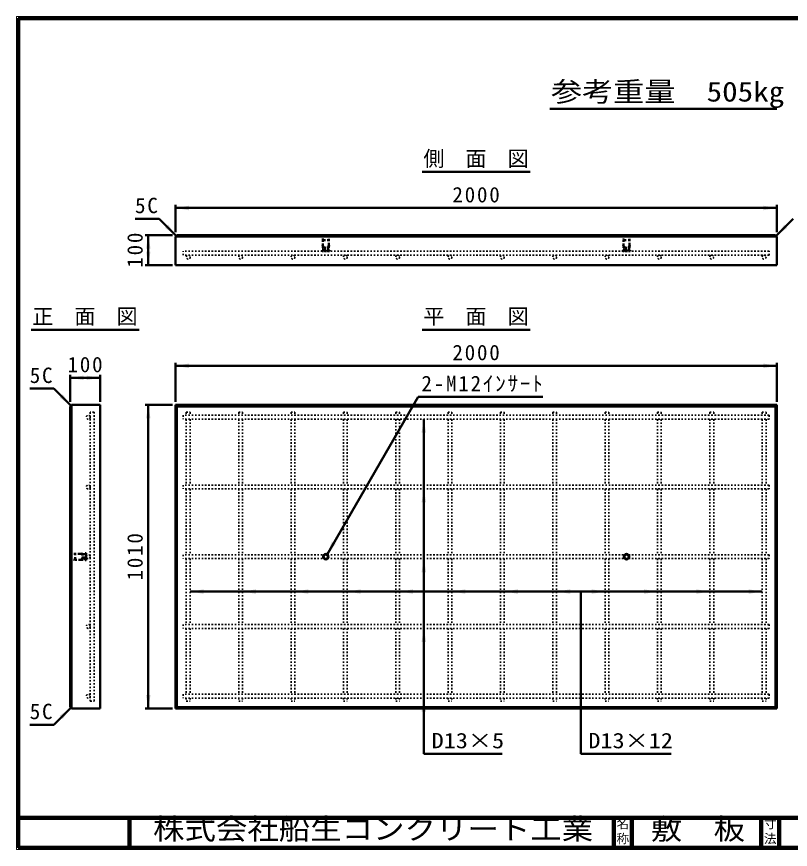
# Model space of a CAD drawing. Units: millimetres, scale not verified. Extents: x 100 to 4105, y 100 to 2870.
# Drawn here: x 100 to 2672, y 100 to 2870 of the extents above; entities that cross this region are included whole.
import ezdxf
from ezdxf.enums import TextEntityAlignment as Align

# ---------------------------------------------------------------- set-up
doc = ezdxf.new("R2010")
doc.units = ezdxf.units.MM
doc.header["$LTSCALE"] = 5
doc.linetypes.add('USER1', pattern=[2.2, 1, -1.2])
doc.layers.add('V-nasSTD', color=7, linetype='USER1', lineweight=35)
doc.styles.add('ＭＳ ゴシック', font='')
doc.styles.get('ＭＳ ゴシック').set_extended_font_data('MS Gothic')

msp = doc.modelspace()

# ---------------------------------------------------------------- hatches: boundary and pattern name
at = {"layer": 'V-nasSTD'}
for points in [[(672.5, 2241), (627.5, 2233.5), (672.5, 2226)], [(2582.5, 2226), (2627.5, 2233.5), (2582.5, 2241)], [(603.483, 2178.123), (630, 2141), (592.877, 2167.517)], [(2651.517, 2178.123), (2625, 2141), (2662.123, 2167.517)], [(545, 2098.5), (537.5, 2143.5), (530, 2098.5)], [(530, 2088.5), (537.5, 2043.5), (545, 2088.5)], [(672.5, 1716), (627.5, 1708.5), (672.5, 1701)], [(2582.5, 1701), (2627.5, 1708.5), (2582.5, 1716)], [(322.5, 1676), (277.5, 1668.5), (322.5, 1661)], [(332.5, 1661), (377.5, 1668.5), (332.5, 1676)], [(253.483, 1613.123), (280, 1576), (242.877, 1602.517)], [(545, 1533.5), (537.5, 1578.5), (530, 1533.5)], [(1461, 1486), (1453.5, 1531), (1446, 1486)], [(1461, 1254), (1453.5, 1299), (1446, 1254)], [(1148.005, 1124.015), (1132, 1081.294), (1160.995, 1116.515)], [(1461, 1022), (1453.5, 1067), (1446, 1022)], [(722, 965), (677, 957.5), (722, 950)], [(896, 965), (851, 957.5), (896, 950)], [(1070, 965), (1025, 957.5), (1070, 950)], [(1244, 965), (1199, 957.5), (1244, 950)], [(1418, 965), (1373, 957.5), (1418, 950)], [(1592, 965), (1547, 957.5), (1592, 950)], [(1766, 965), (1721, 957.5), (1766, 950)], [(1940, 965), (1895, 957.5), (1940, 950)], [(2011, 950), (2056, 957.5), (2011, 965)], [(2185, 950), (2230, 957.5), (2185, 965)], [(2359, 950), (2404, 957.5), (2359, 965)], [(2533, 950), (2578, 957.5), (2533, 965)], [(1461, 790), (1453.5, 835), (1446, 790)], [(530, 613.5), (537.5, 568.5), (545, 613.5)], [(1461, 558), (1453.5, 603), (1446, 558)], [(253.483, 533.877), (280, 571), (242.877, 544.483)]]:
    msp.add_hatch(color=256, dxfattribs=at).paths.add_polyline_path(points)

# ---------------------------------------------------------------- linework, layer by layer
at = {"layer": 'V-nasSTD', "linetype": 'Continuous', "lineweight": 100}
for p, q in [((105, 2865), (105, 105)), ((4100, 2865), (105, 2865)), ((105, 205), (4100, 205)), ((475, 205), (475, 105)), ((2085, 205), (2085, 105)), ((2145, 205), (2145, 105)), ((2575, 205), (2575, 105)), ((2635, 205), (2635, 105)), ((105, 105), (4100, 105))]:
    msp.add_line(p, q, dxfattribs=at)
at = {"layer": 'V-nasSTD', "linetype": 'Continuous', "lineweight": 50}
for p, q in [((1872, 2563.5), (2627.5, 2563.5)), ((1448, 2353.5), (1807, 2353.5)), ((627.5, 2243.5), (627.5, 2153.5)), ((2627.5, 2233.5), (627.5, 2233.5)), ((2627.5, 2243.5), (2627.5, 2153.5)), ((573.431, 2197.569), (493.431, 2197.569)), ((630, 2141), (573.431, 2197.569)), ((2625, 2141), (2681.569, 2197.569)), ((617.5, 2143.5), (527.5, 2143.5)), ((537.5, 2143.5), (537.5, 2043.5)), ((632.5, 2143.5), (627.5, 2138.5)), ((627.5, 2138.5), (627.5, 2043.5)), ((2627.5, 2138.5), (627.5, 2138.5)), ((2622.5, 2143.5), (632.5, 2143.5)), ((2622.5, 2143.5), (2627.5, 2138.5)), ((2627.5, 2043.5), (2627.5, 2138.5)), ((617.5, 2043.5), (527.5, 2043.5)), ((627.5, 2043.5), (2627.5, 2043.5)), ((148, 1828.5), (507, 1828.5)), ((1448, 1828.5), (1807, 1828.5)), ((627.5, 1718.5), (627.5, 1588.5)), ((2627.5, 1718.5), (2627.5, 1588.5)), ((2627.5, 1708.5), (627.5, 1708.5)), ((277.5, 1678.5), (277.5, 1588.5)), ((377.5, 1668.5), (277.5, 1668.5)), ((377.5, 1678.5), (377.5, 1588.5)), ((223.431, 1632.569), (143.431, 1632.569)), ((280, 1576), (223.431, 1632.569)), ((1434.622, 1605.451), (1132, 1081.294)), ((1849.622, 1605.451), (1434.622, 1605.451)), ((277.5, 1573.5), (282.5, 1578.5)), ((277.5, 1573.5), (277.5, 573.5)), ((377.5, 1578.5), (282.5, 1578.5)), ((282.5, 568.5), (282.5, 1578.5)), ((377.5, 1578.5), (377.5, 568.5)), ((617.5, 1578.5), (527.5, 1578.5)), ((537.5, 1578.5), (537.5, 568.5)), ((627.5, 1578.5), (627.5, 568.5)), ((2627.5, 1578.5), (627.5, 1578.5)), ((632.5, 1573.5), (627.5, 1578.5)), ((2622.5, 1573.5), (632.5, 1573.5)), ((632.5, 573.5), (632.5, 1573.5)), ((2622.5, 1573.5), (2627.5, 1578.5)), ((2622.5, 573.5), (2622.5, 1573.5)), ((2627.5, 568.5), (2627.5, 1578.5)), ((1453.5, 1531), (1453.5, 417.5)), ((677, 957.5), (2578, 957.5)), ((1975.5, 957.5), (1975.5, 417.5)), ((280, 571), (223.431, 514.431)), ((277.5, 573.5), (282.5, 568.5)), ((282.5, 568.5), (377.5, 568.5)), ((617.5, 568.5), (527.5, 568.5)), ((632.5, 573.5), (627.5, 568.5)), ((627.5, 568.5), (2627.5, 568.5)), ((2622.5, 573.5), (632.5, 573.5)), ((2622.5, 573.5), (2627.5, 568.5)), ((223.431, 514.431), (143.431, 514.431)), ((1453.5, 417.5), (1713.5, 417.5)), ((1975.5, 417.5), (2275.5, 417.5))]:
    msp.add_line(p, q, dxfattribs=at)
at = {"layer": 'V-nasSTD', "lineweight": 50}
for p, q in [((1118.5, 2143.5), (1117.5, 2126)), ((1136.5, 2143.5), (1118.5, 2143.5)), ((1137.5, 2126), (1136.5, 2143.5)), ((2118.5, 2143.5), (2117.5, 2126)), ((2136.5, 2143.5), (2118.5, 2143.5)), ((2137.5, 2126), (2136.5, 2143.5)), ((1117.5, 2110.5), (1116, 2101.5)), ((1137.5, 2126), (1117.5, 2126)), ((1117.5, 2126), (1117.5, 2101.5)), ((1137.5, 2101.5), (1137.5, 2126)), ((1137.5, 2110.5), (1139, 2101.5)), ((2117.5, 2110.5), (2116, 2101.5)), ((2137.5, 2126), (2117.5, 2126)), ((2117.5, 2126), (2117.5, 2101.5)), ((2137.5, 2101.5), (2137.5, 2126)), ((2137.5, 2110.5), (2139, 2101.5)), ((1115.5, 2090), (1115.5, 2093)), ((1139, 2101.5), (1116, 2101.5)), ((1139, 2093.5), (1116, 2093.5)), ((1139, 2089.5), (1116, 2089.5)), ((1136.5, 2102.5), (1118.5, 2102.5)), ((1118.5, 2101.5), (1118.5, 2102.5)), ((1119.25, 2093.5), (1119.25, 2101.5)), ((1135.75, 2093.5), (1135.75, 2101.5)), ((1136.5, 2101.5), (1136.5, 2102.5)), ((1139.5, 2090), (1139.5, 2093)), ((2115.5, 2090), (2115.5, 2093)), ((2139, 2101.5), (2116, 2101.5)), ((2139, 2093.5), (2116, 2093.5)), ((2139, 2089.5), (2116, 2089.5)), ((2136.5, 2102.5), (2118.5, 2102.5)), ((2118.5, 2101.5), (2118.5, 2102.5)), ((2119.25, 2093.5), (2119.25, 2101.5)), ((2135.75, 2093.5), (2135.75, 2101.5)), ((2136.5, 2101.5), (2136.5, 2102.5)), ((2139.5, 2090), (2139.5, 2093)), ((295, 1083.5), (277.5, 1082.5)), ((277.5, 1082.5), (277.5, 1064.5)), ((295, 1083.5), (295, 1063.5)), ((319.5, 1083.5), (295, 1083.5)), ((310.5, 1083.5), (319.5, 1085)), ((318.5, 1082.5), (318.5, 1064.5)), ((319.5, 1082.5), (318.5, 1082.5)), ((319.5, 1085), (319.5, 1062)), ((327.5, 1081.75), (319.5, 1081.75)), ((327.5, 1085), (327.5, 1062)), ((331, 1085.5), (328, 1085.5)), ((331.5, 1085), (331.5, 1062)), ((277.5, 1064.5), (295, 1063.5)), ((295, 1063.5), (319.5, 1063.5)), ((310.5, 1063.5), (319.5, 1062)), ((319.5, 1064.5), (318.5, 1064.5)), ((327.5, 1065.25), (319.5, 1065.25)), ((331, 1061.5), (328, 1061.5))]:
    msp.add_line(p, q, dxfattribs=at)
at = {"layer": 'V-nasSTD'}
for p, q in [((654, 2076.5), (654, 2089.5)), ((2601, 2089.5), (654, 2089.5)), ((2601, 2076.5), (2601, 2089.5)), ((2601, 2076.5), (654, 2076.5)), ((344.5, 1554), (344.5, 593)), ((357.5, 1554), (344.5, 1554)), ((357.5, 593), (357.5, 1554)), ((664, 1554), (664, 1544)), ((664, 1554), (677, 1554)), ((677, 1554), (677, 1544)), ((838, 1554), (838, 1544)), ((838, 1554), (851, 1554)), ((851, 1554), (851, 1544)), ((1012, 1554), (1012, 1544)), ((1012, 1554), (1025, 1554)), ((1025, 1554), (1025, 1544)), ((1186, 1554), (1186, 1544)), ((1186, 1554), (1199, 1554)), ((1199, 1554), (1199, 1544)), ((1360, 1554), (1360, 1544)), ((1360, 1554), (1373, 1554)), ((1373, 1554), (1373, 1544)), ((1534, 1554), (1534, 1544)), ((1534, 1554), (1547, 1554)), ((1547, 1554), (1547, 1544)), ((1708, 1554), (1708, 1544)), ((1708, 1554), (1721, 1554)), ((1721, 1554), (1721, 1544)), ((1882, 1554), (1882, 1544)), ((1882, 1554), (1895, 1554)), ((1895, 1554), (1895, 1544)), ((2056, 1554), (2056, 1544)), ((2056, 1554), (2069, 1554)), ((2069, 1554), (2069, 1544)), ((2230, 1554), (2230, 1544)), ((2230, 1554), (2243, 1554)), ((2243, 1554), (2243, 1544)), ((2404, 1554), (2404, 1544)), ((2404, 1554), (2417, 1554)), ((2417, 1554), (2417, 1544)), ((2578, 1554), (2578, 1544)), ((2578, 1554), (2591, 1554)), ((2591, 1554), (2591, 1544)), ((654, 1544), (654, 1531)), ((2601, 1544), (654, 1544)), ((2601, 1531), (654, 1531)), ((664, 1531), (664, 1312)), ((677, 1531), (677, 1312)), ((838, 1531), (838, 1312)), ((851, 1531), (851, 1312)), ((1012, 1531), (1012, 1312)), ((1025, 1531), (1025, 1312)), ((1186, 1531), (1186, 1312)), ((1199, 1531), (1199, 1312)), ((1360, 1531), (1360, 1312)), ((1373, 1531), (1373, 1312)), ((1534, 1531), (1534, 1312)), ((1547, 1531), (1547, 1312)), ((1708, 1531), (1708, 1312)), ((1721, 1531), (1721, 1312)), ((1882, 1531), (1882, 1312)), ((1895, 1531), (1895, 1312)), ((2056, 1531), (2056, 1312)), ((2069, 1531), (2069, 1312)), ((2230, 1531), (2230, 1312)), ((2243, 1531), (2243, 1312)), ((2404, 1531), (2404, 1312)), ((2417, 1531), (2417, 1312)), ((2578, 1531), (2578, 1312)), ((2591, 1531), (2591, 1312)), ((2601, 1544), (2601, 1531)), ((654, 1312), (654, 1299)), ((2601, 1312), (654, 1312)), ((2601, 1312), (2601, 1299)), ((2601, 1299), (654, 1299)), ((664, 1299), (664, 1080)), ((677, 1299), (677, 1080)), ((838, 1299), (838, 1080)), ((851, 1299), (851, 1080)), ((1012, 1299), (1012, 1080)), ((1025, 1299), (1025, 1080)), ((1186, 1299), (1186, 1080)), ((1199, 1299), (1199, 1080)), ((1360, 1299), (1360, 1080)), ((1373, 1299), (1373, 1080)), ((1534, 1299), (1534, 1080)), ((1547, 1299), (1547, 1080)), ((1708, 1299), (1708, 1080)), ((1721, 1299), (1721, 1080)), ((1882, 1299), (1882, 1080)), ((1895, 1299), (1895, 1080)), ((2056, 1299), (2056, 1080)), ((2069, 1299), (2069, 1080)), ((2230, 1299), (2230, 1080)), ((2243, 1299), (2243, 1080)), ((2404, 1299), (2404, 1080)), ((2417, 1299), (2417, 1080)), ((2578, 1299), (2578, 1080)), ((2591, 1299), (2591, 1080)), ((654, 1080), (654, 1067)), ((2601, 1080), (654, 1080)), ((2601, 1067), (654, 1067)), ((664, 1067), (664, 848)), ((677, 1067), (677, 848)), ((838, 1067), (838, 848)), ((851, 1067), (851, 848)), ((1012, 1067), (1012, 848)), ((1025, 1067), (1025, 848)), ((1186, 1067), (1186, 848)), ((1199, 1067), (1199, 848)), ((1360, 1067), (1360, 848)), ((1373, 1067), (1373, 848)), ((1534, 1067), (1534, 848)), ((1547, 1067), (1547, 848)), ((1708, 1067), (1708, 848)), ((1721, 1067), (1721, 848)), ((1882, 1067), (1882, 848)), ((1895, 1067), (1895, 848)), ((2056, 1067), (2056, 848)), ((2069, 1067), (2069, 848)), ((2230, 1067), (2230, 848)), ((2243, 1067), (2243, 848)), ((2404, 1067), (2404, 848)), ((2417, 1067), (2417, 848)), ((2578, 1067), (2578, 848)), ((2591, 1067), (2591, 848)), ((2601, 1080), (2601, 1067)), ((654, 848), (654, 835)), ((2601, 848), (654, 848)), ((2601, 835), (654, 835)), ((664, 835), (664, 616)), ((677, 835), (677, 616)), ((838, 835), (838, 616)), ((851, 835), (851, 616)), ((1012, 835), (1012, 616)), ((1025, 835), (1025, 616)), ((1186, 835), (1186, 616)), ((1199, 835), (1199, 616)), ((1360, 835), (1360, 616)), ((1373, 835), (1373, 616)), ((1534, 835), (1534, 616)), ((1547, 835), (1547, 616)), ((1708, 835), (1708, 616)), ((1721, 835), (1721, 616)), ((1882, 835), (1882, 616)), ((1895, 835), (1895, 616)), ((2056, 835), (2056, 616)), ((2069, 835), (2069, 616)), ((2230, 835), (2230, 616)), ((2243, 835), (2243, 616)), ((2404, 835), (2404, 616)), ((2417, 835), (2417, 616)), ((2578, 835), (2578, 616)), ((2591, 835), (2591, 616)), ((2601, 848), (2601, 835)), ((654, 616), (654, 603)), ((2601, 616), (654, 616)), ((2601, 616), (2601, 603)), ((344.5, 593), (357.5, 593)), ((2601, 603), (654, 603)), ((664, 603), (664, 593)), ((664, 593), (677, 593)), ((677, 603), (677, 593)), ((838, 603), (838, 593)), ((838, 593), (851, 593)), ((851, 603), (851, 593)), ((1012, 603), (1012, 593)), ((1012, 593), (1025, 593)), ((1025, 603), (1025, 593)), ((1186, 603), (1186, 593)), ((1186, 593), (1199, 593)), ((1199, 603), (1199, 593)), ((1360, 603), (1360, 593)), ((1360, 593), (1373, 593)), ((1373, 603), (1373, 593)), ((1534, 603), (1534, 593)), ((1534, 593), (1547, 593)), ((1547, 603), (1547, 593)), ((1708, 603), (1708, 593)), ((1708, 593), (1721, 593)), ((1721, 603), (1721, 593)), ((1882, 603), (1882, 593)), ((1882, 593), (1895, 593)), ((1895, 603), (1895, 593)), ((2056, 603), (2056, 593)), ((2056, 593), (2069, 593)), ((2069, 603), (2069, 593)), ((2230, 603), (2230, 593)), ((2230, 593), (2243, 593)), ((2243, 603), (2243, 593)), ((2404, 603), (2404, 593)), ((2404, 593), (2417, 593)), ((2417, 603), (2417, 593)), ((2578, 603), (2578, 593)), ((2578, 593), (2591, 593)), ((2591, 603), (2591, 593))]:
    msp.add_line(p, q, dxfattribs=at)
at = {"layer": 'V-nasSTD', "linetype": 'Continuous', "lineweight": 13}
msp.add_lwpolyline([(100, 100), (100, 2870), (4105, 2870), (4105, 100)], close=True, dxfattribs=at)
at = {"layer": 'V-nasSTD'}
for centre in [(670.5, 2070), (844.5, 2070), (1018.5, 2070), (1192.5, 2070), (1366.5, 2070), (1540.5, 2070), (1714.5, 2070), (1888.5, 2070), (2062.5, 2070), (2236.5, 2070), (2410.5, 2070), (2584.5, 2070), (338, 1537.5), (338, 1305.5), (338, 1073.5), (338, 841.5), (338, 609.5)]:
    msp.add_circle(centre, 6.5, dxfattribs=at)
at = {"layer": 'V-nasSTD', "linetype": 'Continuous', "lineweight": 50}
for centre, radius in [((1127.5, 1073.5), 9), ((1127.5, 1073.5), 7.25), ((2127.5, 1073.5), 9), ((2127.5, 1073.5), 7.25)]:
    msp.add_circle(centre, radius, dxfattribs=at)
at = {"layer": 'V-nasSTD', "lineweight": 50}
for centre, radius, start, end in [((1076.1, 2095.9), 43.899, 8.64693, 19.42556), ((1178.9, 2095.9), 43.899, 160.57444, 171.35307), ((2076.1, 2095.9), 43.899, 8.64693, 19.42556), ((2178.9, 2095.9), 43.899, 160.57444, 171.35307), ((1116, 2093), 0.5, 90, 180), ((1116, 2090), 0.5, 180, 270), ((1117.974, 2091.5), 2.026, 279.27093, 80.72907), ((1125.026, 2091.5), 2.026, 99.27093, 260.72907), ((1129.974, 2091.5), 2.026, 279.27093, 80.72907), ((1137.026, 2091.5), 2.026, 99.27093, 260.72907), ((1139, 2093), 0.5, 0, 90), ((1139, 2090), 0.5, 270, 0), ((2116, 2093), 0.5, 90, 180), ((2116, 2090), 0.5, 180, 270), ((2117.974, 2091.5), 2.026, 279.27093, 80.72907), ((2125.026, 2091.5), 2.026, 99.27093, 260.72907), ((2129.974, 2091.5), 2.026, 279.27093, 80.72907), ((2137.026, 2091.5), 2.026, 99.27093, 260.72907), ((2139, 2093), 0.5, 0, 90), ((2139, 2090), 0.5, 270, 0), ((325.1, 1124.9), 43.899, 250.57444, 261.35307), ((328, 1085), 0.5, 90, 180), ((329.5, 1083.026), 2.026, 189.27093, 350.72907), ((331, 1085), 0.5, 0, 90), ((325.1, 1022.1), 43.899, 98.64693, 109.42556), ((329.5, 1075.974), 2.026, 9.27093, 170.72907), ((329.5, 1071.026), 2.026, 189.27093, 350.72907), ((329.5, 1063.974), 2.026, 9.27093, 170.72907), ((328, 1062), 0.5, 180, 270), ((331, 1062), 0.5, 270, 0)]:
    msp.add_arc(centre, radius, start, end, dxfattribs=at)

# ---------------------------------------------------------------- texts
at = {"layer": 'V-nasSTD', "style": 'ＭＳ ゴシック'}
for s, height, width, p in [('参考重量\u3000505kg', 65.98, 1.15, (1876, 2653.5)), ('D13×5', 51.32, 1.15, (1479.5, 487.5)), ('D13×12', 51.32, 1.15, (2000.5, 487.5)), ('株式会社船生コンクリート工業', 69.65, 1.1, (553.279, 202.55)), ('敷\u3000板', 69.65, 1.1, (2208, 202.47))]:
    msp.add_text(s, height=height, dxfattribs=dict(at, width=width)).set_placement(p, align=Align.TOP_LEFT)
for s, height, p in [('側\u3000面\u3000図', 51.32, (1452, 2423.5)), ('正\u3000面\u3000図', 51.32, (152, 1898.5)), ('平\u3000面\u3000図', 51.32, (1452, 1898.5)), ('名', 30.79, (2093.982, 200.999)), ('寸', 30.79, (2583.982, 200.999)), ('称', 30.79, (2093.976, 151.01)), ('法', 30.79, (2583.976, 151.01))]:
    msp.add_text(s, height=height, dxfattribs=at).set_placement(p, align=Align.TOP_LEFT)
at = {"layer": 'V-nasSTD', "char_height": 51.32, "attachment_point": 1, "style": 'ＭＳ ゴシック'}
for s, insert in [('\\T1.17;2000', (1548.5, 2303.5)), ('\\T1.17;5C', (493.431, 2267.569)), ('\\T1.17;2000', (1548.5, 1778.5)), ('\\T1.17;100', (269, 1738.5)), ('\\T1.17;5C', (143.431, 1702.569)), ('\\T1.17;2-M12ｲﾝｻｰﾄ', (1445.622, 1675.451)), ('\\T1.17;5C', (143.431, 584.431))]:
    msp.add_mtext(s, dxfattribs=dict(at, insert=insert))
at = {"layer": 'V-nasSTD', "char_height": 51.32, "attachment_point": 1, "rotation": 90, "style": 'ＭＳ ゴシック'}
for s, insert in [('\\T1.17;100', (467.5, 2035)), ('\\T1.17;1010', (467.5, 994.5))]:
    msp.add_mtext(s, dxfattribs=dict(at, insert=insert))

doc.saveas('drawing.dxf')
